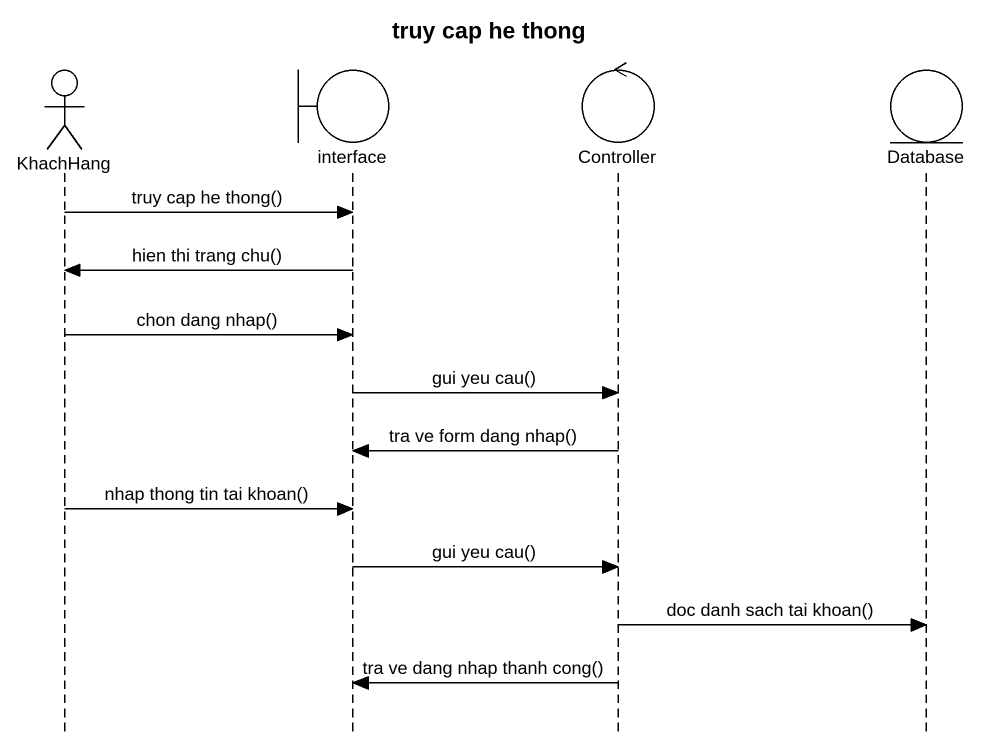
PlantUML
@startuml
title truy cap he thong
hide footbox
actor KhachHang
boundary "interface" as interface_
control Controller
entity "Database" as Database_

KhachHang -> interface_ : truy cap he thong()
interface_ -> KhachHang : hien thi trang chu()
KhachHang -> interface_ : chon dang nhap()
interface_ -> Controller : gui yeu cau()
Controller -> interface_ : tra ve form dang nhap()
KhachHang -> interface_ : nhap thong tin tai khoan()
interface_ -> Controller : gui yeu cau()
Controller -> Database_ : doc danh sach tai khoan()
Controller -> interface_ : tra ve dang nhap thanh cong()
@enduml
